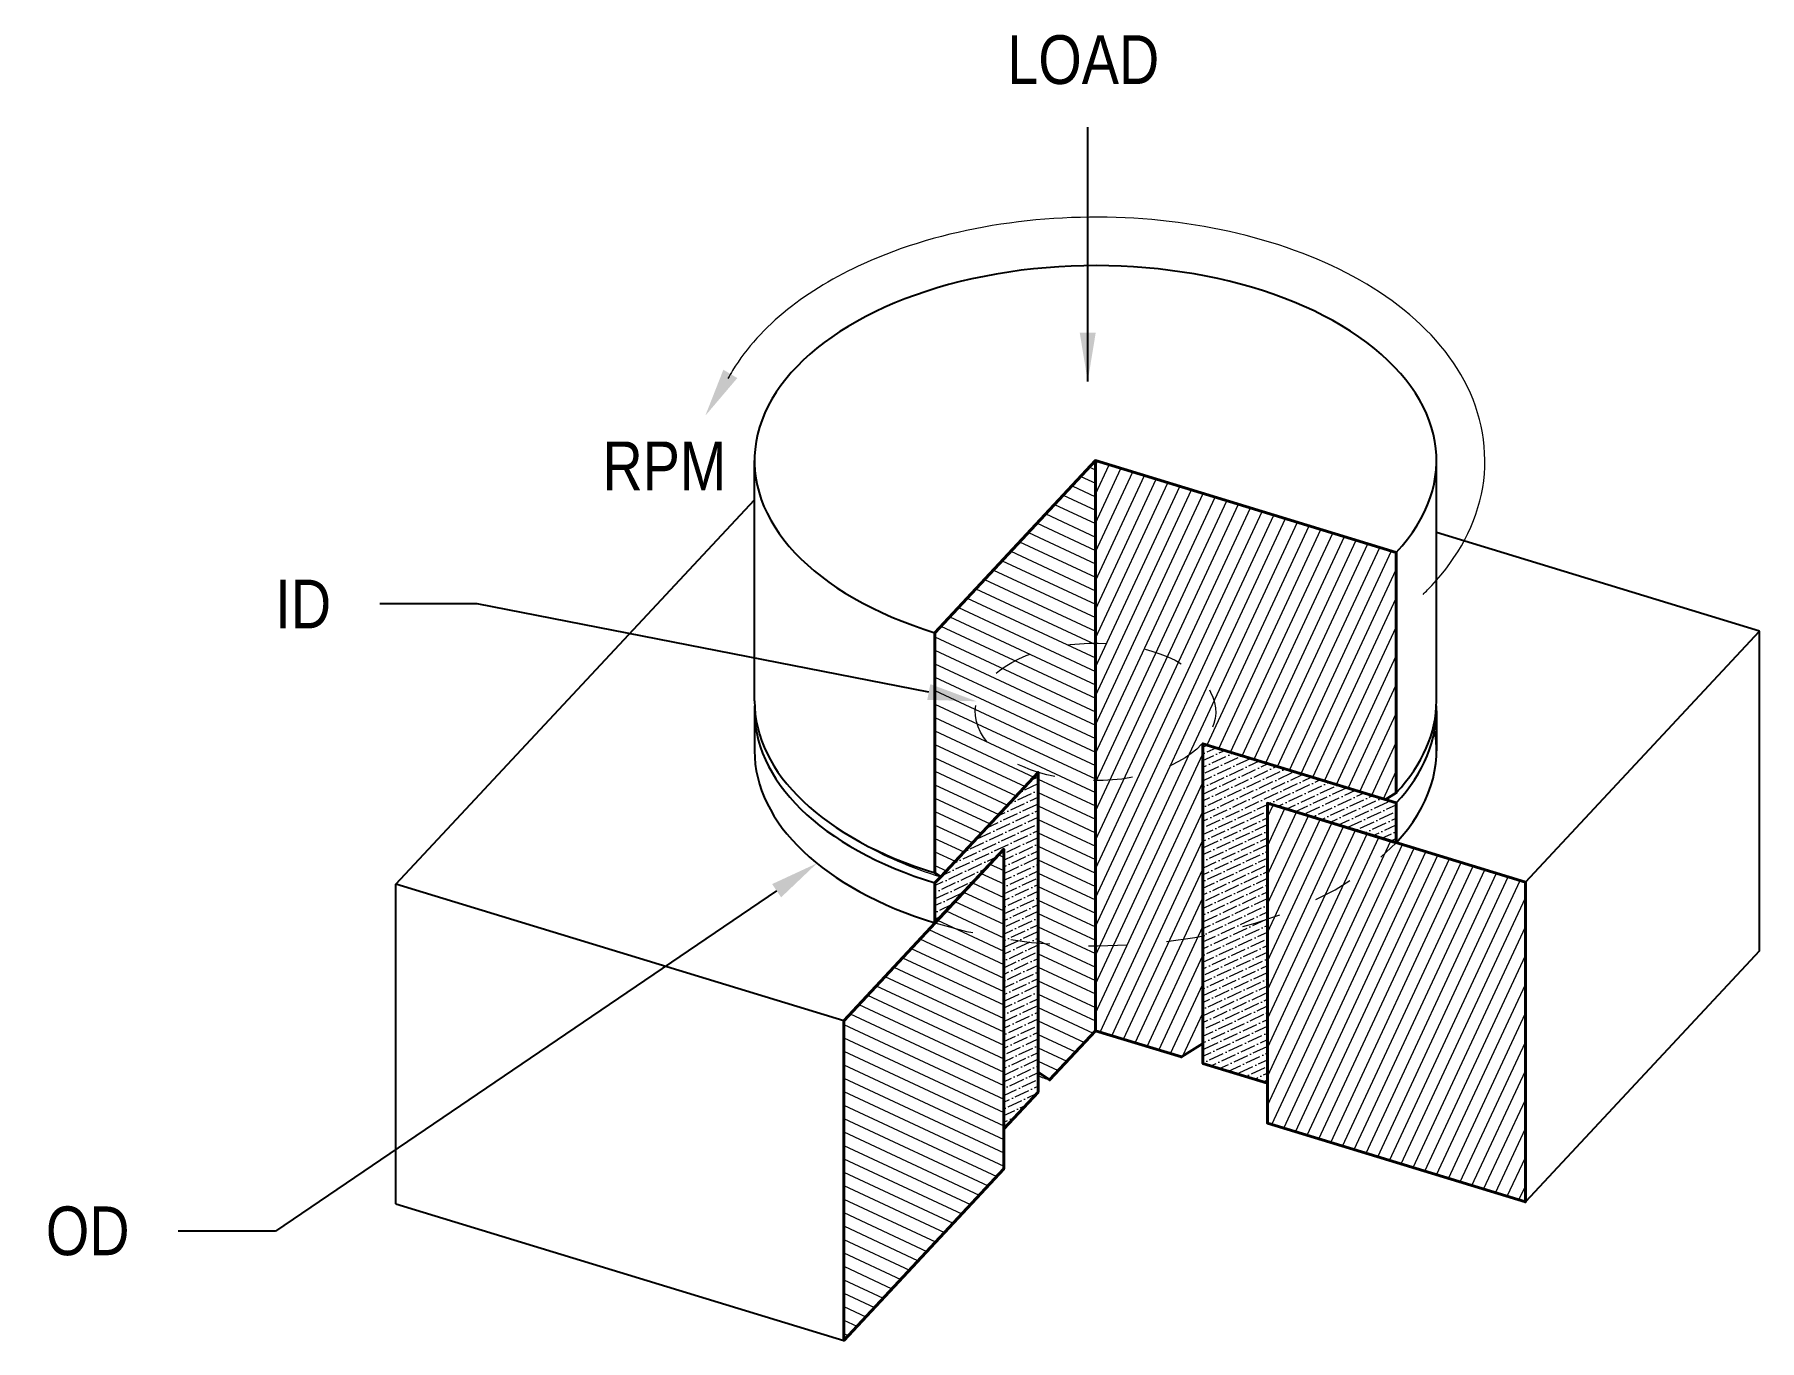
# Paper-space layout 'thrust' of a CAD drawing. Header units: inches. Extents: x 2.87 to 7.3, y 2.4 to 5.75.
import ezdxf
from ezdxf import colors
from ezdxf.entities.mleader import LeaderData, LeaderLine
from ezdxf.math import Vec2, Vec3

# ---------------------------------------------------------------- set-up
doc = ezdxf.new("R2010")
doc.units = ezdxf.units.IN
doc.header["$LTSCALE"] = 0.3
doc.header["$MEASUREMENT"] = 0
doc.linetypes.add('HIDDEN2', pattern=[0.1875, 0.125, -0.0625])
doc.layers.get('0').update_dxf_attribs({"lineweight": 25})
for name, color, linetype, lineweight in [('..02 - Light', 142, 'Continuous', 9), ('..03 - Thick', 230, 'Continuous', 40), ('..04 - Hidden2', 44, 'HIDDEN2', 9), ('..09 - Hatch', 8, 'Continuous', 9)]:
    doc.layers.add(name, color=color, linetype=linetype, lineweight=lineweight)
doc.styles.add('prg 01 - Text', font='ARIALN.TTF', dxfattribs={"height": 0.125})
doc.styles.add('prg 03 - Standard', font='ARIALN.TTF')
doc.dimstyles.new('prg - inch - 16', dxfattribs={"dimtxt": 0.125, "dimasz": 0.125, "dimexe": 0.0625, "dimexo": 0.125, "dimgap": 0.03125, "dimtad": 0, "dimdec": 4, "dimzin": 3, "dimdsep": 46, "dimlunit": 4, "dimtxsty": 'prg 03 - Standard', "dimcen": 0.0625, "dimclrd": 256, "dimclre": 256, "dimclrt": 256, "dimadec": 0, "dimazin": 2, "dimtfac": 1, "dimtdec": 4, "dimtofl": 0, "dimtmove": 0, "dimatfit": 3, "dimfxl": 1, "dimfrac": 1, "dimtolj": 1, "dimtzin": 0, "dimarcsym": 1})
pattern_1 = [(65, (-3.931295367097725, 0.03800967839446834), (-0.02832211834489531, 0.01320682067939686), [])]
pattern_2 = [(155, (-3.931295367097725, 0.03800967839446834), (-0.01320682067939686, -0.02832211834489531), [])]
pattern_3 = [(24.99999999999999, (-3.931295367097725, 0.03800967839446834), (0.01817844321208496, 0.02571702726691991), [0.0390625, -0.0078125, 0, -0.0078125])]

psp = doc.layouts.new('thrust')

# ---------------------------------------------------------------- hatches: boundary and pattern name
at = {"layer": '..09 - Hatch'}
h = psp.add_hatch(dxfattribs=at)
h.set_pattern_fill('ANSI31', color=256, scale=0.25, angle=110)
h.set_pattern_definition(pattern_2)
h.paths.add_polyline_path([(5.594193446551515, 4.653664346107131), (5.182251186513632, 4.212308416962278), (5.182251186513632, 3.595910611658616), (5.196963410086415, 3.586034541220982), (5.447071210823701, 3.854000641058929), (5.447071210823701, 3.084837175274719), (5.476495657969267, 3.065085034399452), (5.594193446551515, 3.191186728440836)])
h = psp.add_hatch(dxfattribs=at)
h.set_pattern_fill('ANSI31', color=256, scale=0.25, angle=20)
h.set_pattern_definition(pattern_1)
h.paths.add_polyline_path([(5.869894911463199, 3.927513392540932), (6.338587401813065, 3.784518970222391), (6.366157548304237, 3.801746315808225), (6.366157548304237, 4.418144121111887), (5.594193446551515, 4.653664346107131), (5.594193446551515, 3.191186728440839), (5.814754618480865, 3.123895235585055), (5.869894911463202, 3.158349926756723)])
h = psp.add_hatch(dxfattribs=at)
h.set_pattern_fill('ANSI36', color=256, scale=0.125, angle=340)
h.set_pattern_definition(pattern_3)
h.paths.add_polyline_path([(6.035315790410209, 3.774489644127867), (6.366157548304237, 3.673552404844189), (6.366157548304233, 3.776107533615418), (5.869894911463199, 3.927513392540932), (5.869894911463202, 3.158349926756723), (5.869894911463202, 3.10707236237111), (6.035315790410213, 3.056603742729271)])
h = psp.add_hatch(dxfattribs=at)
h.set_pattern_fill('ANSI36', color=256, scale=0.125, angle=340)
h.set_pattern_definition(pattern_3)
h.paths.add_polyline_path([(5.358797869387011, 2.938983340358066), (5.447071210823701, 3.033559610889106), (5.447071210823701, 3.854000641058929), (5.196963410086415, 3.586034541220982), (5.182251186513632, 3.570271829465809), (5.182251186513632, 3.467716700694581), (5.358797869387011, 3.656869241756661)])
h = psp.add_hatch(dxfattribs=at)
h.set_pattern_fill('ANSI31', color=256, scale=0.25, angle=20)
h.set_pattern_definition(pattern_1)
h.paths.add_polyline_path([(6.697262926444573, 3.572534737079986), (6.035315790410209, 3.774489644127867), (6.035315790410213, 3.056603742729271), (6.035315790410213, 2.954048613958044), (6.697262926444573, 2.752093706910164)])
h = psp.add_hatch(dxfattribs=at)
h.set_pattern_fill('ANSI31', color=256, scale=0.25, angle=110)
h.set_pattern_definition(pattern_2)
h.paths.add_polyline_path([(5.358797869387011, 3.656869241756661), (5.182251186513632, 3.467716700694581), (4.948093124027064, 3.216839188817033), (4.948093124027066, 2.396398158647211), (5.358797869387011, 2.836428211586837)])

# ---------------------------------------------------------------- linework, layer by layer
at = {"layer": '..02 - Light'}
psp.add_open_spline([(6.434823223657267, 4.310579789961634), (6.442470470081776, 4.317985179374709), (6.449900454100328, 4.325542747021035), (6.457103027254236, 4.333259601238138), (6.524531974607665, 4.405503137766037), (6.572029943799237, 4.491707032646181), (6.603522065346095, 4.677623235122929), (6.585596832439828, 4.774683859129867), (6.495461470415338, 4.943004251035848), (6.425326933304419, 5.015260789694998), (6.170066096407128, 5.191818930125475), (5.936352400118077, 5.260787696935586), (5.449415638389166, 5.289978453636815), (5.198431104844893, 5.249416894193789), (4.854135242594547, 5.093109773149606), (4.734749111705273, 5.001601237769013), (4.658823602976202, 4.878378984604619), (4.654829472761632, 4.871517400126455), (4.651015390660751, 4.864570177511181)], degree=3, knots=[-0.5322352262752174, -0.5322352262752174, -0.5322352262752174, -0.5322352262752174, -0.4901873152672893, -0.4901873152672893, -0.4901873152672893, -0.09654377745230663, -0.09654377745230663, 0.297099760362676, 0.297099760362676, 0.6907432981776587, 0.6907432981776587, 1.466325051912543, 1.466325051912543, 2.241906805647428, 2.241906805647428, 2.802886340783658, 2.802886340783658, 2.835484200597723, 2.835484200597723, 2.835484200597723, 2.835484200597723], dxfattribs=at)
psp.add_solid([(4.675034802226344, 4.865445401912243), (4.59295626240001, 4.768894166406141), (4.639284210179699, 4.886846483179913)], dxfattribs=at)
at = {"layer": '..03 - Thick'}
for points in [[(5.594193446551515, 4.653664346107131), (5.182251186513632, 4.212308416962278), (5.182251186513632, 3.595910611658616), (5.196963410086415, 3.586034541220982), (5.447071210823701, 3.854000641058929), (5.447071210823701, 3.084837175274719), (5.476495657969267, 3.065085034399452), (5.594193446551515, 3.191186728440836)], [(6.366157548304237, 4.418144121111887), (5.594193446551515, 4.653664346107131), (5.594193446551515, 3.191186728440839), (5.814754618480865, 3.123895235585055), (5.869894911463202, 3.158349926756723), (5.869894911463199, 3.927513392540932), (6.338587401813065, 3.784518970222391), (6.366157548304237, 3.801746315808225)], [(6.035315790410209, 3.774489644127867), (6.366157548304237, 3.673552404844189), (6.366157548304233, 3.776107533615418), (5.869894911463199, 3.927513392540932), (5.869894911463202, 3.158349926756723), (5.869894911463202, 3.10707236237111), (6.035315790410213, 3.056603742729271)], [(5.447071210823701, 3.854000641058929), (5.196963410086415, 3.586034541220982), (5.182251186513632, 3.570271829465809), (5.182251186513632, 3.467716700694581), (5.358797869387011, 3.656869241756661), (5.358797869387011, 2.938983340358066), (5.447071210823701, 3.033559610889106)], [(6.697262926444573, 3.572534737079986), (6.035315790410209, 3.774489644127867), (6.035315790410213, 2.954048613958044), (6.697262926444573, 2.752093706910164)], [(5.358797869387011, 3.656869241756661), (4.948093124027064, 3.216839188817033), (4.948093124027066, 2.396398158647211), (5.358797869387011, 2.836428211586837)]]:
    psp.add_lwpolyline(points, close=True, dxfattribs=at)
at = {"layer": '..04 - Hidden2'}
for centre, major_axis, ratio, start_param, end_param in [((5.594193446551515, 4.009126428520577), (0.3086470425074452, 3.615656095413803e-16), 0.5717311571130955, -0.4901873152672895, 5.792997991912297), ((5.594193446551515, 4.009126428520577), (0.3086470425074452, 3.615656095413803e-16), 0.5717311571130955, -0.4901873152672895, 5.792997991912297), ((5.594193446551515, 3.909072629839434), (0.8749999999999999, 4.70579417147183e-17), 0.5717311571130961, 4.222201665117405, 5.7929979919123)]:
    psp.add_ellipse(centre, major_axis=major_axis, ratio=ratio, start_param=start_param, end_param=end_param, dxfattribs=at)
at = {"extrusion": (-1.110223024625157e-16, 0.8204410301698231, 0.5717311571130962)}
for p, q in [((4.719193446551518, 4.037266540803468), (4.719193446551516, 4.653664346107131)), ((6.469193446551518, 4.037266540803468), (6.469193446551515, 4.653664346107131)), ((3.799010453066781, 3.567415347200877), (4.719193446551518, 4.553301621737017)), ((7.29814503422584, 4.216321273964859), (6.469193446551515, 4.469227936329013)), ((6.697262926444573, 3.572534737079986), (7.29814503422584, 4.216321273964859)), ((7.29814503422584, 3.395880243795037), (7.29814503422584, 4.216321273964859)), ((4.719193446551516, 4.011627758610662), (4.719193446551516, 3.909072629839434)), ((6.469193446551515, 4.011627758610662), (6.469193446551515, 3.909072629839434)), ((3.799010453066781, 2.746974317031054), (3.799010453066781, 3.567415347200877)), ((4.948093124027064, 3.216839188817033), (3.799010453066781, 3.567415347200877)), ((7.29814503422584, 3.395880243795037), (6.697262926444573, 2.752093706910164)), ((3.799010453066781, 2.746974317031054), (4.948093124027066, 2.396398158647211))]:
    psp.add_line(p, q, dxfattribs=at)
at = {"color": 0, "linetype": 'Continuous', "lineweight": 0, "extrusion": (-1.110223024625157e-16, 0.8204410301698231, 0.5717311571130962)}
for p, q in [((5.182251186513632, 4.212308416962278), (5.594193446551515, 4.653664346107131)), ((5.594193446551515, 4.653664346107131), (6.366157548304237, 4.418144121111887)), ((5.594193446551515, 3.191186728440839), (5.594193446551515, 4.653664346107131)), ((6.366157548304237, 4.418144121111887), (6.366157548304237, 3.801746315808225)), ((5.182251186513632, 3.595910611658616), (5.182251186513632, 4.212308416962278)), ((5.869894911463202, 3.10707236237111), (5.869894911463199, 3.927513392540932)), ((5.869894911463199, 3.927513392540932), (6.366157548304233, 3.776107533615418)), ((6.338587401813065, 3.784518970222391), (5.869894911463199, 3.927513392540932)), ((5.869894911463199, 3.927513392540932), (5.869894911463202, 3.158349926756723)), ((5.182251186513632, 3.570271829465809), (5.447071210823701, 3.854000641058929)), ((5.447071210823701, 3.854000641058929), (5.196963410086415, 3.586034541220982)), ((5.447071210823701, 3.854000641058929), (5.447071210823701, 3.033559610889106)), ((5.447071210823701, 3.084837175274719), (5.447071210823701, 3.854000641058929)), ((6.366157548304237, 3.67355240484419), (6.035315790410209, 3.774489644127867)), ((6.035315790410209, 3.774489644127867), (6.035315790410213, 3.056603742729271)), ((6.035315790410209, 3.774489644127867), (6.697262926444573, 3.572534737079986)), ((6.035315790410209, 3.774489644127867), (6.035315790410213, 2.954048613958044)), ((6.366157548304237, 3.801746315808225), (6.338587401813065, 3.784518970222391)), ((6.366157548304233, 3.776107533615418), (6.366157548304237, 3.67355240484419)), ((4.989048509516881, 3.675464585092119), (4.966635734071154, 3.688652879376831)), ((5.358797869387011, 3.656869241756661), (4.948093124027064, 3.216839188817033)), ((5.358797869387011, 3.656869241756661), (5.182251186513632, 3.467716700694581)), ((5.358797869387011, 2.938983340358066), (5.358797869387011, 3.656869241756661)), ((5.358797869387011, 2.836428211586838), (5.358797869387011, 3.656869241756661)), ((5.196963410086415, 3.586034541220982), (5.182251186513632, 3.595910611658616)), ((5.182251186513632, 3.467716700694581), (5.182251186513632, 3.570271829465809)), ((6.697262926444573, 2.752093706910164), (6.697262926444573, 3.572534737079986)), ((4.948093124027066, 2.396398158647211), (4.948093124027064, 3.216839188817033)), ((5.594193446551518, 3.191186728440839), (5.476495657969267, 3.065085034399452)), ((5.814754618480865, 3.123895235585055), (5.594193446551515, 3.191186728440839)), ((5.869894911463202, 3.158349926756723), (5.814754618480865, 3.123895235585055)), ((6.035315790410213, 3.056603742729271), (5.869894911463202, 3.10707236237111)), ((5.476495657969267, 3.065085034399452), (5.447071210823701, 3.084837175274719)), ((5.447071210823701, 3.033559610889106), (5.358797869387011, 2.938983340358066)), ((6.697262926444573, 2.752093706910164), (6.035315790410213, 2.954048613958044)), ((4.948093124027066, 2.396398158647211), (5.358797869387011, 2.836428211586838))]:
    psp.add_line(p, q, dxfattribs=at)
for centre, major_axis, ratio, start_param, end_param in [((5.594193446551515, 4.653664346107131), (0.8750000000000006, 1.025021674526742e-15), 0.5717311571130955, -0.4901873152672895, 4.222201665117403), ((5.594193446551518, 4.037266540803468), (-0.8749999999999999, -4.70579417147183e-17), 0.5717311571130961, -1.788653378279781e-16, 1.080609011527609), ((5.594193446551518, 4.037266540803468), (-0.8749999999999999, -4.70579417147183e-17), 0.5717311571130961, 2.651405338322506, 3.141592653589793), ((5.594193446551515, 4.011627758610662), (0.8749999999999999, 4.70579417147183e-17), 0.5717311571130961, 3.115964635284904, 4.222201665117405), ((5.594193446551515, 4.011627758610662), (0.8749999999999999, 4.70579417147183e-17), 0.5717311571130961, 5.792997991912299, 6.308813325484406), ((5.594193446551515, 3.909072629839434), (0.8749999999999999, 4.70579417147183e-17), 0.5717311571130961, 5.792997991912699, 6.411664546680594), ((5.594193446551515, 3.909072629839434), (0.8749999999999999, 4.70579417147183e-17), 0.5717311571130961, 3.141592653589793, 4.222201665117405)]:
    psp.add_ellipse(centre, major_axis=major_axis, ratio=ratio, start_param=start_param, end_param=end_param)
at = {"color": 0, "linetype": 'Continuous', "lineweight": 0}
for centre, major_axis, start_param, end_param in [((5.594193446551518, 4.011627758610661), (0.8437500000000002, -2.2771813051043e-17), 3.912600347106311, 4.222201665117401), ((5.594193446551515, 3.191186728440839), (-0.25, 2.2771813051043e-17), 0.9416077115137517, 1.080609011527613)]:
    psp.add_ellipse(centre, major_axis=major_axis, ratio=0.571731157113096, start_param=start_param, end_param=end_param, dxfattribs=at)

# ---------------------------------------------------------------- texts
at = {"layer": '..02 - Light', "style": 'prg 01 - Text'}
for s, p in [('LOAD', (5.367913244412406, 5.62003027351342)), ('RPM', (4.328969183883302, 4.577726282283209))]:
    psp.add_text(s, height=0.125, dxfattribs=at).set_placement(p)

# ---------------------------------------------------------------- leaders
at = {"layer": '..02 - Light'}
psp.add_leader([(5.57429947663146, 4.856991006899961), (5.57429947663146, 5.509321165018063)], dimstyle='prg - inch - 16', override={"dimscale": 0, "dimgap": 0.03125, "dimtad": 0, "dimfrac": 2}, dxfattribs=at)
ml = psp.add_multileader_mtext('Standard', dxfattribs=at)
ml.set_content('ID', color=256, style='prg 03 - Standard')
ml.set_leader_properties(color=256)
ml.build(insert=Vec2(0, 0))
ml.multileader.update_dxf_attribs({"dogleg_length": 0.25, "arrow_head_size": 0.125})
ctx = ml.context
ctx.base_point, ctx.char_height, ctx.arrow_head_size, ctx.landing_gap_size, ctx.plane_origin = Vec3(3.386082434555184, 4.285947257843688), 0.125, 0.125, 0.125, Vec3(5.594193446551515, 4.009126428520577)
ctx.text_align_type = 2
notes = []
notes.append((ctx, [(0, (1, 1, 0), (4.007757059384652, 4.285947257843688), (-1, 0), 0.25, [(0, [(5.289196401089054, 4.036184472221411)], 0, [])])]))
ctx.mtext.insert, ctx.mtext.alignment, ctx.mtext.flow_direction = Vec3(3.632757059384652, 4.348447257843688), 3, 5
ml = psp.add_multileader_mtext('Standard', dxfattribs=at)
ml.set_content('OD', color=256, style='prg 03 - Standard')
ml.set_leader_properties(color=256)
ml.build(insert=Vec2(0, 0))
ml.multileader.update_dxf_attribs({"dogleg_length": 0.25, "arrow_head_size": 0.125})
ctx = ml.context
ctx.base_point, ctx.char_height, ctx.arrow_head_size, ctx.landing_gap_size, ctx.plane_origin = Vec3(2.790763820992883, 2.676686836817998), 0.125, 0.125, 0.125, Vec3(4.879361291702763, 3.620566420377847)
ctx.text_align_type = 2
notes.append((ctx, [(0, (1, 1, 0), (3.490456863284834, 2.676686836817998), (-1, 0), 0.25, [(0, [(4.879361291702763, 3.620566420377847)], 0, [])])]))
ctx.mtext.insert, ctx.mtext.alignment, ctx.mtext.flow_direction = Vec3(3.115456863284834, 2.740252662193169), 3, 5
for ctx, leaders in notes:
    for number, flags, end, landing, length, lines in leaders:
        leader = LeaderData()
        leader.index, (leader.has_last_leader_line, leader.has_dogleg_vector, leader.attachment_direction) = number, flags
        leader.last_leader_point, leader.dogleg_vector, leader.dogleg_length = Vec3(end), Vec3(landing), length
        for number, points, colour, breaks in lines:
            line = LeaderLine()
            line.index, line.vertices, line.color, line.breaks = number, Vec3.list(points), colors.encode_raw_color(colour), breaks
            leader.lines.append(line)
        ctx.leaders.append(leader)

doc.saveas('drawing.dxf')
